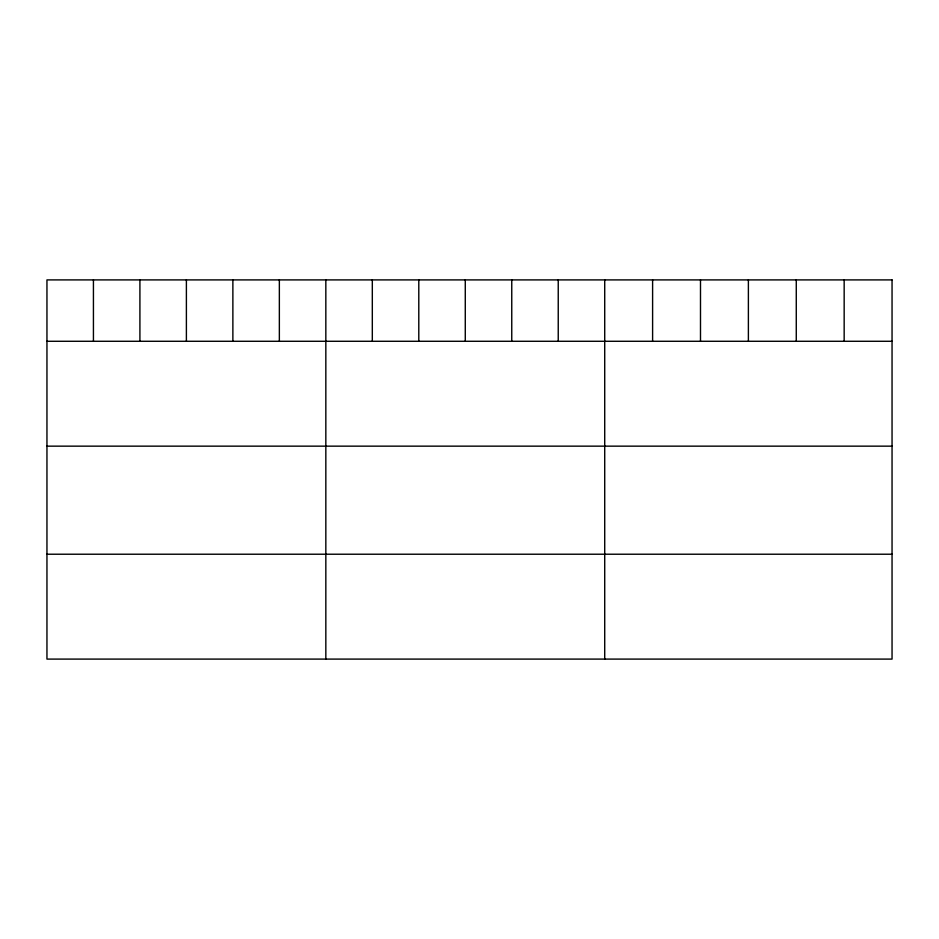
<?xml version="1.0" encoding="UTF-8"?>
<svg xmlns="http://www.w3.org/2000/svg" width="939" height="939" viewBox="0 0 939 939"><rect width="100%" height="100%" fill="white"/><g stroke="black" fill="none" stroke-linecap="round" stroke-linejoin="round"><path stroke-width="1.41" d="M46.95 341.28L892.05 341.28M46.95 446.154L892.05 446.154M46.95 554.221L892.05 554.221M844.161 279.904L844.161 341.28M796.272 279.904L796.272 341.28M748.383 279.904L748.383 341.28M700.494 279.904L700.494 341.28M652.605 279.904L652.605 341.28M604.716 279.904L604.716 659.096M558.236 279.904L558.236 341.28M511.755 279.904L511.755 341.28M465.274 279.904L465.274 341.28M418.794 279.904L418.794 341.28M372.314 279.904L372.314 341.28M325.833 279.904L325.833 659.096M279.353 279.904L279.353 341.28M232.872 279.904L232.872 341.28M186.392 279.904L186.392 341.28M139.911 279.904L139.911 341.28M93.43 279.904L93.43 341.28M892.05 279.904L46.95 279.904L46.95 659.096L892.05 659.096L892.05 279.904"/></g></svg>
